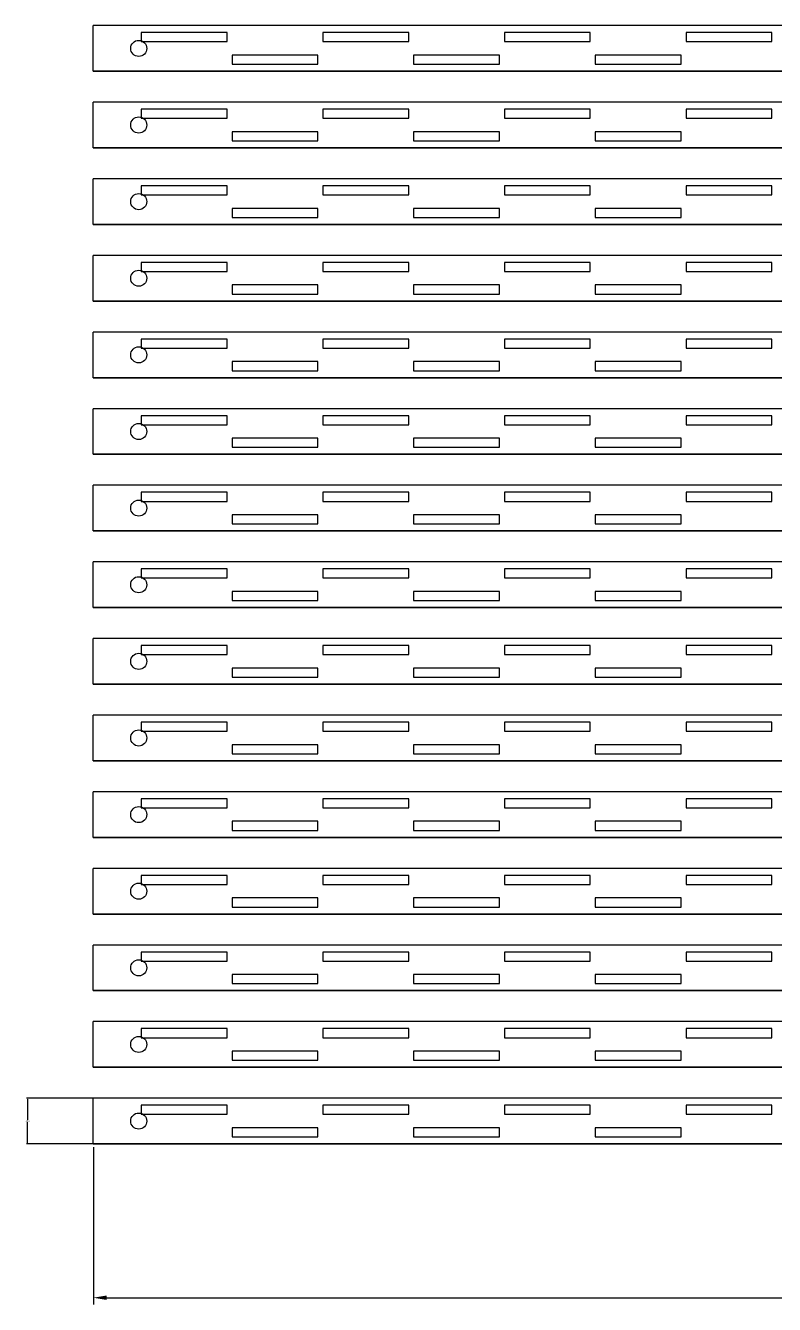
# Model space of a CAD drawing. Header units: millimetres. Extents: x 2508 to 3079, y 1225 to 1463.
# Drawn here: x 2508.2 to 2647.7, y 1224.8 to 1463.1 of the extents above; entities that cross this region are included whole.
import ezdxf

# ---------------------------------------------------------------- set-up
doc = ezdxf.new("R2010")
doc.units = ezdxf.units.MM
doc.styles.get("Standard").update_dxf_attribs({"font": 'arial.ttf'})
doc.dimstyles.new('ISO-25', dxfattribs={"dimtxt": 2.5, "dimasz": 2.5, "dimexe": 1.25, "dimexo": 0.625, "dimtad": 1, "dimtxsty": 'Standard', "dimcen": 2.5, "dimadec": 0, "dimazin": 0, "dimtfac": 1, "dimtmove": 0, "dimatfit": 3, "dimfxl": 1, "dimarcsym": 0})
doc.dimstyles.get("Standard").update_dxf_attribs({"dimtxt": 0.18, "dimasz": 0.18, "dimexe": 0.18, "dimexo": 0.0625, "dimgap": 0.09, "dimtad": 0, "dimtih": 1, "dimtoh": 1, "dimdec": 4, "dimzin": 0, "dimdsep": 46, "dimtxsty": 'Standard', "dimcen": 0.09, "dimadec": 0, "dimazin": 0, "dimtfac": 1, "dimtdec": 4, "dimtofl": 0, "dimtmove": 0, "dimatfit": 3, "dimfxl": 1, "dimtolj": 1, "dimtzin": 0, "dimarcsym": 0})

# ---------------------------------------------------------------- blocks, each defined once
blk = doc.blocks.new('*D1')
at = {"color": 0, "lineweight": -2, "transparency": 16777216}
for p, q in [((2520.85, 1254.11), (2520.85, 1224.82)), ((3079.04, 1254.11), (3079.04, 1224.82)), ((2523.35, 1226.07), (3076.54, 1226.07))]:
    blk.add_line(p, q, dxfattribs=at)
at = {"color": 0, "transparency": 16777216}
for points in [[(2523.35, 1226.49), (2523.35, 1225.66), (2520.85, 1226.07)], [(3076.54, 1226.49), (3076.54, 1225.66), (3079.04, 1226.07)]]:
    blk.add_solid(points, dxfattribs=at)
at = {"layer": 'Defpoints', "color": 0, "transparency": 16777216}
for p in [(2520.85, 1254.73, -3.5), (3079.04, 1254.73, -3.5), (3079.04, 1226.07)]:
    blk.add_point(p, dxfattribs=at)
at = {"color": 0, "transparency": 16777216, "insert": (2799.95, 1228.2), "char_height": 2.5, "attachment_point": 5}
blk.add_mtext('558,2', dxfattribs=at)
blk = doc.blocks.new('*D2')
at = {"color": 0, "lineweight": -2, "transparency": 16777216}
for p, q in [((2520.79, 1263.23), (2508.42, 1263.23)), ((2508.6, 1263.05), (2508.6, 1259.17)), ((2508.6, 1254.91), (2508.6, 1258.8)), ((2520.79, 1254.73), (2508.42, 1254.73))]:
    blk.add_line(p, q, dxfattribs=at)
at = {"color": 0, "transparency": 16777216}
for points in [[(2508.57, 1263.05), (2508.63, 1263.05), (2508.6, 1263.23)], [(2508.57, 1254.91), (2508.63, 1254.91), (2508.6, 1254.73)]]:
    blk.add_solid(points, dxfattribs=at)
at = {"layer": 'Defpoints', "color": 0, "transparency": 16777216}
for p in [(2520.85, 1263.23), (2508.6, 1254.73), (2520.85, 1254.73)]:
    blk.add_point(p, dxfattribs=at)
at = {"color": 0, "transparency": 16777216, "insert": (2508.6, 1258.98), "char_height": 0.18, "attachment_point": 5}
blk.add_mtext('\\A1;8.5000', dxfattribs=at)

msp = doc.modelspace()

# ---------------------------------------------------------------- linework, layer by layer
for p, q in [((3079.04422, 1463.08455), (2520.84922, 1463.08455)), ((2520.84922, 1454.58455, -3.5), (2520.84922, 1463.08455, -3.5)), ((2520.84922, 1463.08455), (2520.84922, 1463.08455, -3.5)), ((2520.84922, 1454.58455), (2520.84922, 1463.08455)), ((2520.84922, 1463.08455), (2520.84922, 1463.08455, -3.5)), ((2545.76922, 1461.78055), (2529.76922, 1461.78055)), ((2529.76922, 1461.78055), (2529.76922, 1460.08855)), ((2545.76922, 1460.08855), (2545.76922, 1461.78055)), ((2579.60922, 1461.78055), (2563.60922, 1461.78055)), ((2563.60922, 1461.78055), (2563.60922, 1460.08855)), ((2579.60922, 1460.08855), (2579.60922, 1461.78055)), ((2613.44922, 1461.78055), (2597.44922, 1461.78055)), ((2597.44922, 1461.78055), (2597.44922, 1460.08855)), ((2613.44922, 1460.08855), (2613.44922, 1461.78055)), ((2647.28922, 1461.78055), (2631.28922, 1461.78055)), ((2631.28922, 1461.78055), (2631.28922, 1460.08855)), ((2647.28922, 1460.08855), (2647.28922, 1461.78055)), ((2529.76922, 1460.08855), (2545.76922, 1460.08855)), ((2563.60922, 1460.08855), (2579.60922, 1460.08855)), ((2597.44922, 1460.08855), (2613.44922, 1460.08855)), ((2631.28922, 1460.08855), (2647.28922, 1460.08855)), ((2562.68922, 1457.58055), (2546.68922, 1457.58055)), ((2546.68922, 1457.58055), (2546.68922, 1455.88855)), ((2546.68922, 1455.88855), (2562.68922, 1455.88855)), ((2562.68922, 1455.88855), (2562.68922, 1457.58055)), ((2596.52922, 1457.58055), (2580.52922, 1457.58055)), ((2580.52922, 1457.58055), (2580.52922, 1455.88855)), ((2580.52922, 1455.88855), (2596.52922, 1455.88855)), ((2596.52922, 1455.88855), (2596.52922, 1457.58055)), ((2630.36922, 1457.58055), (2614.36922, 1457.58055)), ((2614.36922, 1457.58055), (2614.36922, 1455.88855)), ((2614.36922, 1455.88855), (2630.36922, 1455.88855)), ((2630.36922, 1455.88855), (2630.36922, 1457.58055)), ((2520.84922, 1454.58455), (3079.04422, 1454.58455)), ((3079.04422, 1454.58455, -3.5), (2520.84922, 1454.58455, -3.5)), ((2520.84922, 1454.58455), (2520.84922, 1454.58455, -3.5)), ((2520.84922, 1454.58455), (2520.84922, 1454.58455, -3.5)), ((3079.04422, 1448.80955), (2520.84922, 1448.80955)), ((2520.84922, 1440.30955, -3.5), (2520.84922, 1448.80955, -3.5)), ((2520.84922, 1448.80955), (2520.84922, 1448.80955, -3.5)), ((2520.84922, 1440.30955), (2520.84922, 1448.80955)), ((2520.84922, 1448.80955), (2520.84922, 1448.80955, -3.5)), ((2545.76922, 1447.50555), (2529.76922, 1447.50555)), ((2529.76922, 1447.50555), (2529.76922, 1445.81355)), ((2545.76922, 1445.81355), (2545.76922, 1447.50555)), ((2579.60922, 1447.50555), (2563.60922, 1447.50555)), ((2563.60922, 1447.50555), (2563.60922, 1445.81355)), ((2579.60922, 1445.81355), (2579.60922, 1447.50555)), ((2613.44922, 1447.50555), (2597.44922, 1447.50555)), ((2597.44922, 1447.50555), (2597.44922, 1445.81355)), ((2613.44922, 1445.81355), (2613.44922, 1447.50555)), ((2647.28922, 1447.50555), (2631.28922, 1447.50555)), ((2631.28922, 1447.50555), (2631.28922, 1445.81355)), ((2647.28922, 1445.81355), (2647.28922, 1447.50555)), ((2529.76922, 1445.81355), (2545.76922, 1445.81355)), ((2563.60922, 1445.81355), (2579.60922, 1445.81355)), ((2597.44922, 1445.81355), (2613.44922, 1445.81355)), ((2631.28922, 1445.81355), (2647.28922, 1445.81355)), ((2562.68922, 1443.30555), (2546.68922, 1443.30555)), ((2546.68922, 1443.30555), (2546.68922, 1441.61355)), ((2546.68922, 1441.61355), (2562.68922, 1441.61355)), ((2562.68922, 1441.61355), (2562.68922, 1443.30555)), ((2596.52922, 1443.30555), (2580.52922, 1443.30555)), ((2580.52922, 1443.30555), (2580.52922, 1441.61355)), ((2580.52922, 1441.61355), (2596.52922, 1441.61355)), ((2596.52922, 1441.61355), (2596.52922, 1443.30555)), ((2630.36922, 1443.30555), (2614.36922, 1443.30555)), ((2614.36922, 1443.30555), (2614.36922, 1441.61355)), ((2614.36922, 1441.61355), (2630.36922, 1441.61355)), ((2630.36922, 1441.61355), (2630.36922, 1443.30555)), ((2520.84922, 1440.30955), (3079.04422, 1440.30955)), ((3079.04422, 1440.30955, -3.5), (2520.84922, 1440.30955, -3.5)), ((2520.84922, 1440.30955), (2520.84922, 1440.30955, -3.5)), ((2520.84922, 1440.30955), (2520.84922, 1440.30955, -3.5)), ((3079.04422, 1434.53455), (2520.84922, 1434.53455)), ((2520.84922, 1426.03455, -3.5), (2520.84922, 1434.53455, -3.5)), ((2520.84922, 1426.03455), (2520.84922, 1434.53455)), ((2520.84922, 1434.53455), (2520.84922, 1434.53455, -3.5)), ((2545.76922, 1433.23055), (2529.76922, 1433.23055)), ((2529.76922, 1433.23055), (2529.76922, 1431.53855)), ((2545.76922, 1431.53855), (2545.76922, 1433.23055)), ((2579.60922, 1433.23055), (2563.60922, 1433.23055)), ((2563.60922, 1433.23055), (2563.60922, 1431.53855)), ((2579.60922, 1431.53855), (2579.60922, 1433.23055)), ((2613.44922, 1433.23055), (2597.44922, 1433.23055)), ((2597.44922, 1433.23055), (2597.44922, 1431.53855)), ((2613.44922, 1431.53855), (2613.44922, 1433.23055)), ((2647.28922, 1433.23055), (2631.28922, 1433.23055)), ((2631.28922, 1433.23055), (2631.28922, 1431.53855)), ((2647.28922, 1431.53855), (2647.28922, 1433.23055)), ((2529.76922, 1431.53855), (2545.76922, 1431.53855)), ((2563.60922, 1431.53855), (2579.60922, 1431.53855)), ((2597.44922, 1431.53855), (2613.44922, 1431.53855)), ((2631.28922, 1431.53855), (2647.28922, 1431.53855)), ((2562.68922, 1429.03055), (2546.68922, 1429.03055)), ((2546.68922, 1429.03055), (2546.68922, 1427.33855)), ((2546.68922, 1427.33855), (2562.68922, 1427.33855)), ((2562.68922, 1427.33855), (2562.68922, 1429.03055)), ((2596.52922, 1429.03055), (2580.52922, 1429.03055)), ((2580.52922, 1429.03055), (2580.52922, 1427.33855)), ((2580.52922, 1427.33855), (2596.52922, 1427.33855)), ((2596.52922, 1427.33855), (2596.52922, 1429.03055)), ((2630.36922, 1429.03055), (2614.36922, 1429.03055)), ((2614.36922, 1429.03055), (2614.36922, 1427.33855)), ((2614.36922, 1427.33855), (2630.36922, 1427.33855)), ((2630.36922, 1427.33855), (2630.36922, 1429.03055)), ((2520.84922, 1426.03455), (3079.04422, 1426.03455)), ((3079.04422, 1426.03455, -3.5), (2520.84922, 1426.03455, -3.5)), ((2520.84922, 1426.03455), (2520.84922, 1426.03455, -3.5)), ((3079.04422, 1420.25955), (2520.84922, 1420.25955)), ((2520.84922, 1411.75955, -3.5), (2520.84922, 1420.25955, -3.5)), ((2520.84922, 1411.75955), (2520.84922, 1420.25955)), ((2520.84922, 1420.25955), (2520.84922, 1420.25955, -3.5)), ((2545.76922, 1418.95555), (2529.76922, 1418.95555)), ((2529.76922, 1418.95555), (2529.76922, 1417.26355)), ((2545.76922, 1417.26355), (2545.76922, 1418.95555)), ((2579.60922, 1418.95555), (2563.60922, 1418.95555)), ((2563.60922, 1418.95555), (2563.60922, 1417.26355)), ((2579.60922, 1417.26355), (2579.60922, 1418.95555)), ((2613.44922, 1418.95555), (2597.44922, 1418.95555)), ((2597.44922, 1418.95555), (2597.44922, 1417.26355)), ((2613.44922, 1417.26355), (2613.44922, 1418.95555)), ((2647.28922, 1418.95555), (2631.28922, 1418.95555)), ((2631.28922, 1418.95555), (2631.28922, 1417.26355)), ((2647.28922, 1417.26355), (2647.28922, 1418.95555)), ((2529.76922, 1417.26355), (2545.76922, 1417.26355)), ((2563.60922, 1417.26355), (2579.60922, 1417.26355)), ((2597.44922, 1417.26355), (2613.44922, 1417.26355)), ((2631.28922, 1417.26355), (2647.28922, 1417.26355)), ((2562.68922, 1414.75555), (2546.68922, 1414.75555)), ((2546.68922, 1414.75555), (2546.68922, 1413.06355)), ((2546.68922, 1413.06355), (2562.68922, 1413.06355)), ((2562.68922, 1413.06355), (2562.68922, 1414.75555)), ((2596.52922, 1414.75555), (2580.52922, 1414.75555)), ((2580.52922, 1414.75555), (2580.52922, 1413.06355)), ((2580.52922, 1413.06355), (2596.52922, 1413.06355)), ((2596.52922, 1413.06355), (2596.52922, 1414.75555)), ((2630.36922, 1414.75555), (2614.36922, 1414.75555)), ((2614.36922, 1414.75555), (2614.36922, 1413.06355)), ((2614.36922, 1413.06355), (2630.36922, 1413.06355)), ((2630.36922, 1413.06355), (2630.36922, 1414.75555)), ((2520.84922, 1411.75955), (3079.04422, 1411.75955)), ((3079.04422, 1411.75955, -3.5), (2520.84922, 1411.75955, -3.5)), ((2520.84922, 1411.75955), (2520.84922, 1411.75955, -3.5)), ((3079.04422, 1405.98455), (2520.84922, 1405.98455)), ((2520.84922, 1397.48455, -3.5), (2520.84922, 1405.98455, -3.5)), ((2520.84922, 1397.48455), (2520.84922, 1405.98455)), ((2520.84922, 1405.98455), (2520.84922, 1405.98455, -3.5)), ((2545.76922, 1404.68055), (2529.76922, 1404.68055)), ((2529.76922, 1404.68055), (2529.76922, 1402.98855)), ((2545.76922, 1402.98855), (2545.76922, 1404.68055)), ((2579.60922, 1404.68055), (2563.60922, 1404.68055)), ((2563.60922, 1404.68055), (2563.60922, 1402.98855)), ((2579.60922, 1402.98855), (2579.60922, 1404.68055)), ((2613.44922, 1404.68055), (2597.44922, 1404.68055)), ((2597.44922, 1404.68055), (2597.44922, 1402.98855)), ((2613.44922, 1402.98855), (2613.44922, 1404.68055)), ((2647.28922, 1404.68055), (2631.28922, 1404.68055)), ((2631.28922, 1404.68055), (2631.28922, 1402.98855)), ((2647.28922, 1402.98855), (2647.28922, 1404.68055)), ((2529.76922, 1402.98855), (2545.76922, 1402.98855)), ((2563.60922, 1402.98855), (2579.60922, 1402.98855)), ((2597.44922, 1402.98855), (2613.44922, 1402.98855)), ((2631.28922, 1402.98855), (2647.28922, 1402.98855)), ((2562.68922, 1400.48055), (2546.68922, 1400.48055)), ((2546.68922, 1400.48055), (2546.68922, 1398.78855)), ((2546.68922, 1398.78855), (2562.68922, 1398.78855)), ((2562.68922, 1398.78855), (2562.68922, 1400.48055)), ((2596.52922, 1400.48055), (2580.52922, 1400.48055)), ((2580.52922, 1400.48055), (2580.52922, 1398.78855)), ((2580.52922, 1398.78855), (2596.52922, 1398.78855)), ((2596.52922, 1398.78855), (2596.52922, 1400.48055)), ((2630.36922, 1400.48055), (2614.36922, 1400.48055)), ((2614.36922, 1400.48055), (2614.36922, 1398.78855)), ((2614.36922, 1398.78855), (2630.36922, 1398.78855)), ((2630.36922, 1398.78855), (2630.36922, 1400.48055)), ((2520.84922, 1397.48455), (3079.04422, 1397.48455)), ((3079.04422, 1397.48455, -3.5), (2520.84922, 1397.48455, -3.5)), ((2520.84922, 1397.48455), (2520.84922, 1397.48455, -3.5)), ((3079.04422, 1391.70955), (2520.84922, 1391.70955)), ((2520.84922, 1383.20955, -3.5), (2520.84922, 1391.70955, -3.5)), ((2520.84922, 1383.20955), (2520.84922, 1391.70955)), ((2520.84922, 1391.70955), (2520.84922, 1391.70955, -3.5)), ((2545.76922, 1390.40555), (2529.76922, 1390.40555)), ((2529.76922, 1390.40555), (2529.76922, 1388.71355)), ((2545.76922, 1388.71355), (2545.76922, 1390.40555)), ((2579.60922, 1390.40555), (2563.60922, 1390.40555)), ((2563.60922, 1390.40555), (2563.60922, 1388.71355)), ((2579.60922, 1388.71355), (2579.60922, 1390.40555)), ((2613.44922, 1390.40555), (2597.44922, 1390.40555)), ((2597.44922, 1390.40555), (2597.44922, 1388.71355)), ((2613.44922, 1388.71355), (2613.44922, 1390.40555)), ((2647.28922, 1390.40555), (2631.28922, 1390.40555)), ((2631.28922, 1390.40555), (2631.28922, 1388.71355)), ((2647.28922, 1388.71355), (2647.28922, 1390.40555)), ((2529.76922, 1388.71355), (2545.76922, 1388.71355)), ((2563.60922, 1388.71355), (2579.60922, 1388.71355)), ((2597.44922, 1388.71355), (2613.44922, 1388.71355)), ((2631.28922, 1388.71355), (2647.28922, 1388.71355)), ((2562.68922, 1386.20555), (2546.68922, 1386.20555)), ((2546.68922, 1386.20555), (2546.68922, 1384.51355)), ((2546.68922, 1384.51355), (2562.68922, 1384.51355)), ((2562.68922, 1384.51355), (2562.68922, 1386.20555)), ((2596.52922, 1386.20555), (2580.52922, 1386.20555)), ((2580.52922, 1386.20555), (2580.52922, 1384.51355)), ((2580.52922, 1384.51355), (2596.52922, 1384.51355)), ((2596.52922, 1384.51355), (2596.52922, 1386.20555)), ((2630.36922, 1386.20555), (2614.36922, 1386.20555)), ((2614.36922, 1386.20555), (2614.36922, 1384.51355)), ((2614.36922, 1384.51355), (2630.36922, 1384.51355)), ((2630.36922, 1384.51355), (2630.36922, 1386.20555)), ((2520.84922, 1383.20955), (3079.04422, 1383.20955)), ((3079.04422, 1383.20955, -3.5), (2520.84922, 1383.20955, -3.5)), ((2520.84922, 1383.20955), (2520.84922, 1383.20955, -3.5)), ((3079.04422, 1377.43455), (2520.84922, 1377.43455)), ((2520.84922, 1368.93455, -3.5), (2520.84922, 1377.43455, -3.5)), ((2520.84922, 1368.93455), (2520.84922, 1377.43455)), ((2520.84922, 1377.43455), (2520.84922, 1377.43455, -3.5)), ((2545.76922, 1376.13055), (2529.76922, 1376.13055)), ((2529.76922, 1376.13055), (2529.76922, 1374.43855)), ((2545.76922, 1374.43855), (2545.76922, 1376.13055)), ((2579.60922, 1376.13055), (2563.60922, 1376.13055)), ((2563.60922, 1376.13055), (2563.60922, 1374.43855)), ((2579.60922, 1374.43855), (2579.60922, 1376.13055)), ((2613.44922, 1376.13055), (2597.44922, 1376.13055)), ((2597.44922, 1376.13055), (2597.44922, 1374.43855)), ((2613.44922, 1374.43855), (2613.44922, 1376.13055)), ((2647.28922, 1376.13055), (2631.28922, 1376.13055)), ((2631.28922, 1376.13055), (2631.28922, 1374.43855)), ((2647.28922, 1374.43855), (2647.28922, 1376.13055)), ((2529.76922, 1374.43855), (2545.76922, 1374.43855)), ((2563.60922, 1374.43855), (2579.60922, 1374.43855)), ((2597.44922, 1374.43855), (2613.44922, 1374.43855)), ((2631.28922, 1374.43855), (2647.28922, 1374.43855)), ((2562.68922, 1371.93055), (2546.68922, 1371.93055)), ((2546.68922, 1371.93055), (2546.68922, 1370.23855)), ((2546.68922, 1370.23855), (2562.68922, 1370.23855)), ((2562.68922, 1370.23855), (2562.68922, 1371.93055)), ((2596.52922, 1371.93055), (2580.52922, 1371.93055)), ((2580.52922, 1371.93055), (2580.52922, 1370.23855)), ((2580.52922, 1370.23855), (2596.52922, 1370.23855)), ((2596.52922, 1370.23855), (2596.52922, 1371.93055)), ((2630.36922, 1371.93055), (2614.36922, 1371.93055)), ((2614.36922, 1371.93055), (2614.36922, 1370.23855)), ((2614.36922, 1370.23855), (2630.36922, 1370.23855)), ((2630.36922, 1370.23855), (2630.36922, 1371.93055)), ((2520.84922, 1368.93455), (3079.04422, 1368.93455)), ((3079.04422, 1368.93455, -3.5), (2520.84922, 1368.93455, -3.5)), ((2520.84922, 1368.93455), (2520.84922, 1368.93455, -3.5)), ((3079.04422, 1363.15955), (2520.84922, 1363.15955)), ((2520.84922, 1354.65955, -3.5), (2520.84922, 1363.15955, -3.5)), ((2520.84922, 1354.65955), (2520.84922, 1363.15955)), ((2520.84922, 1363.15955), (2520.84922, 1363.15955, -3.5)), ((2545.76922, 1361.85555), (2529.76922, 1361.85555)), ((2529.76922, 1361.85555), (2529.76922, 1360.16355)), ((2545.76922, 1360.16355), (2545.76922, 1361.85555)), ((2579.60922, 1361.85555), (2563.60922, 1361.85555)), ((2563.60922, 1361.85555), (2563.60922, 1360.16355)), ((2579.60922, 1360.16355), (2579.60922, 1361.85555)), ((2613.44922, 1361.85555), (2597.44922, 1361.85555)), ((2597.44922, 1361.85555), (2597.44922, 1360.16355)), ((2613.44922, 1360.16355), (2613.44922, 1361.85555)), ((2647.28922, 1361.85555), (2631.28922, 1361.85555)), ((2631.28922, 1361.85555), (2631.28922, 1360.16355)), ((2647.28922, 1360.16355), (2647.28922, 1361.85555)), ((2529.76922, 1360.16355), (2545.76922, 1360.16355)), ((2563.60922, 1360.16355), (2579.60922, 1360.16355)), ((2597.44922, 1360.16355), (2613.44922, 1360.16355)), ((2631.28922, 1360.16355), (2647.28922, 1360.16355)), ((2562.68922, 1357.65555), (2546.68922, 1357.65555)), ((2546.68922, 1357.65555), (2546.68922, 1355.96355)), ((2546.68922, 1355.96355), (2562.68922, 1355.96355)), ((2562.68922, 1355.96355), (2562.68922, 1357.65555)), ((2596.52922, 1357.65555), (2580.52922, 1357.65555)), ((2580.52922, 1357.65555), (2580.52922, 1355.96355)), ((2580.52922, 1355.96355), (2596.52922, 1355.96355)), ((2596.52922, 1355.96355), (2596.52922, 1357.65555)), ((2630.36922, 1357.65555), (2614.36922, 1357.65555)), ((2614.36922, 1357.65555), (2614.36922, 1355.96355)), ((2614.36922, 1355.96355), (2630.36922, 1355.96355)), ((2630.36922, 1355.96355), (2630.36922, 1357.65555)), ((2520.84922, 1354.65955), (3079.04422, 1354.65955)), ((3079.04422, 1354.65955, -3.5), (2520.84922, 1354.65955, -3.5)), ((2520.84922, 1354.65955), (2520.84922, 1354.65955, -3.5)), ((3079.04422, 1348.88455), (2520.84922, 1348.88455)), ((2520.84922, 1340.38455, -3.5), (2520.84922, 1348.88455, -3.5)), ((2520.84922, 1340.38455), (2520.84922, 1348.88455)), ((2520.84922, 1348.88455), (2520.84922, 1348.88455, -3.5)), ((2545.76922, 1347.58055), (2529.76922, 1347.58055)), ((2529.76922, 1347.58055), (2529.76922, 1345.88855)), ((2545.76922, 1345.88855), (2545.76922, 1347.58055)), ((2579.60922, 1347.58055), (2563.60922, 1347.58055)), ((2563.60922, 1347.58055), (2563.60922, 1345.88855)), ((2579.60922, 1345.88855), (2579.60922, 1347.58055)), ((2613.44922, 1347.58055), (2597.44922, 1347.58055)), ((2597.44922, 1347.58055), (2597.44922, 1345.88855)), ((2613.44922, 1345.88855), (2613.44922, 1347.58055)), ((2647.28922, 1347.58055), (2631.28922, 1347.58055)), ((2631.28922, 1347.58055), (2631.28922, 1345.88855)), ((2647.28922, 1345.88855), (2647.28922, 1347.58055)), ((2529.76922, 1345.88855), (2545.76922, 1345.88855)), ((2563.60922, 1345.88855), (2579.60922, 1345.88855)), ((2597.44922, 1345.88855), (2613.44922, 1345.88855)), ((2631.28922, 1345.88855), (2647.28922, 1345.88855)), ((2562.68922, 1343.38055), (2546.68922, 1343.38055)), ((2546.68922, 1343.38055), (2546.68922, 1341.68855)), ((2546.68922, 1341.68855), (2562.68922, 1341.68855)), ((2562.68922, 1341.68855), (2562.68922, 1343.38055)), ((2596.52922, 1343.38055), (2580.52922, 1343.38055)), ((2580.52922, 1343.38055), (2580.52922, 1341.68855)), ((2580.52922, 1341.68855), (2596.52922, 1341.68855)), ((2596.52922, 1341.68855), (2596.52922, 1343.38055)), ((2630.36922, 1343.38055), (2614.36922, 1343.38055)), ((2614.36922, 1343.38055), (2614.36922, 1341.68855)), ((2614.36922, 1341.68855), (2630.36922, 1341.68855)), ((2630.36922, 1341.68855), (2630.36922, 1343.38055)), ((2520.84922, 1340.38455), (3079.04422, 1340.38455)), ((3079.04422, 1340.38455, -3.5), (2520.84922, 1340.38455, -3.5)), ((2520.84922, 1340.38455), (2520.84922, 1340.38455, -3.5)), ((3079.04422, 1334.60955), (2520.84922, 1334.60955)), ((2520.84922, 1326.10955, -3.5), (2520.84922, 1334.60955, -3.5)), ((2520.84922, 1326.10955), (2520.84922, 1334.60955)), ((2520.84922, 1334.60955), (2520.84922, 1334.60955, -3.5)), ((2545.76922, 1333.30555), (2529.76922, 1333.30555)), ((2529.76922, 1333.30555), (2529.76922, 1331.61355)), ((2545.76922, 1331.61355), (2545.76922, 1333.30555)), ((2579.60922, 1333.30555), (2563.60922, 1333.30555)), ((2563.60922, 1333.30555), (2563.60922, 1331.61355)), ((2579.60922, 1331.61355), (2579.60922, 1333.30555)), ((2613.44922, 1333.30555), (2597.44922, 1333.30555)), ((2597.44922, 1333.30555), (2597.44922, 1331.61355)), ((2613.44922, 1331.61355), (2613.44922, 1333.30555)), ((2647.28922, 1333.30555), (2631.28922, 1333.30555)), ((2631.28922, 1333.30555), (2631.28922, 1331.61355)), ((2647.28922, 1331.61355), (2647.28922, 1333.30555)), ((2529.76922, 1331.61355), (2545.76922, 1331.61355)), ((2563.60922, 1331.61355), (2579.60922, 1331.61355)), ((2597.44922, 1331.61355), (2613.44922, 1331.61355)), ((2631.28922, 1331.61355), (2647.28922, 1331.61355)), ((2562.68922, 1329.10555), (2546.68922, 1329.10555)), ((2546.68922, 1329.10555), (2546.68922, 1327.41355)), ((2546.68922, 1327.41355), (2562.68922, 1327.41355)), ((2562.68922, 1327.41355), (2562.68922, 1329.10555)), ((2596.52922, 1329.10555), (2580.52922, 1329.10555)), ((2580.52922, 1329.10555), (2580.52922, 1327.41355)), ((2580.52922, 1327.41355), (2596.52922, 1327.41355)), ((2596.52922, 1327.41355), (2596.52922, 1329.10555)), ((2630.36922, 1329.10555), (2614.36922, 1329.10555)), ((2614.36922, 1329.10555), (2614.36922, 1327.41355)), ((2614.36922, 1327.41355), (2630.36922, 1327.41355)), ((2630.36922, 1327.41355), (2630.36922, 1329.10555)), ((2520.84922, 1326.10955), (3079.04422, 1326.10955)), ((3079.04422, 1326.10955, -3.5), (2520.84922, 1326.10955, -3.5)), ((2520.84922, 1326.10955), (2520.84922, 1326.10955, -3.5)), ((3079.04422, 1320.33455), (2520.84922, 1320.33455)), ((2520.84922, 1311.83455, -3.5), (2520.84922, 1320.33455, -3.5)), ((2520.84922, 1311.83455), (2520.84922, 1320.33455)), ((2520.84922, 1320.33455), (2520.84922, 1320.33455, -3.5)), ((2545.76922, 1319.03055), (2529.76922, 1319.03055)), ((2529.76922, 1319.03055), (2529.76922, 1317.33855)), ((2545.76922, 1317.33855), (2545.76922, 1319.03055)), ((2579.60922, 1319.03055), (2563.60922, 1319.03055)), ((2563.60922, 1319.03055), (2563.60922, 1317.33855)), ((2579.60922, 1317.33855), (2579.60922, 1319.03055)), ((2613.44922, 1319.03055), (2597.44922, 1319.03055)), ((2597.44922, 1319.03055), (2597.44922, 1317.33855)), ((2613.44922, 1317.33855), (2613.44922, 1319.03055)), ((2647.28922, 1319.03055), (2631.28922, 1319.03055)), ((2631.28922, 1319.03055), (2631.28922, 1317.33855)), ((2647.28922, 1317.33855), (2647.28922, 1319.03055)), ((2529.76922, 1317.33855), (2545.76922, 1317.33855)), ((2563.60922, 1317.33855), (2579.60922, 1317.33855)), ((2597.44922, 1317.33855), (2613.44922, 1317.33855)), ((2631.28922, 1317.33855), (2647.28922, 1317.33855)), ((2562.68922, 1314.83055), (2546.68922, 1314.83055)), ((2546.68922, 1314.83055), (2546.68922, 1313.13855)), ((2546.68922, 1313.13855), (2562.68922, 1313.13855)), ((2562.68922, 1313.13855), (2562.68922, 1314.83055)), ((2596.52922, 1314.83055), (2580.52922, 1314.83055)), ((2580.52922, 1314.83055), (2580.52922, 1313.13855)), ((2580.52922, 1313.13855), (2596.52922, 1313.13855)), ((2596.52922, 1313.13855), (2596.52922, 1314.83055)), ((2630.36922, 1314.83055), (2614.36922, 1314.83055)), ((2614.36922, 1314.83055), (2614.36922, 1313.13855)), ((2614.36922, 1313.13855), (2630.36922, 1313.13855)), ((2630.36922, 1313.13855), (2630.36922, 1314.83055)), ((2520.84922, 1311.83455), (3079.04422, 1311.83455)), ((3079.04422, 1311.83455, -3.5), (2520.84922, 1311.83455, -3.5)), ((2520.84922, 1311.83455), (2520.84922, 1311.83455, -3.5)), ((3079.04422, 1306.05955), (2520.84922, 1306.05955)), ((2520.84922, 1297.55955, -3.5), (2520.84922, 1306.05955, -3.5)), ((2520.84922, 1297.55955), (2520.84922, 1306.05955)), ((2520.84922, 1306.05955), (2520.84922, 1306.05955, -3.5)), ((2545.76922, 1304.75555), (2529.76922, 1304.75555)), ((2529.76922, 1304.75555), (2529.76922, 1303.06355)), ((2545.76922, 1303.06355), (2545.76922, 1304.75555)), ((2579.60922, 1304.75555), (2563.60922, 1304.75555)), ((2563.60922, 1304.75555), (2563.60922, 1303.06355)), ((2579.60922, 1303.06355), (2579.60922, 1304.75555)), ((2613.44922, 1304.75555), (2597.44922, 1304.75555)), ((2597.44922, 1304.75555), (2597.44922, 1303.06355)), ((2613.44922, 1303.06355), (2613.44922, 1304.75555)), ((2647.28922, 1304.75555), (2631.28922, 1304.75555)), ((2631.28922, 1304.75555), (2631.28922, 1303.06355)), ((2647.28922, 1303.06355), (2647.28922, 1304.75555)), ((2529.76922, 1303.06355), (2545.76922, 1303.06355)), ((2563.60922, 1303.06355), (2579.60922, 1303.06355)), ((2597.44922, 1303.06355), (2613.44922, 1303.06355)), ((2631.28922, 1303.06355), (2647.28922, 1303.06355)), ((2562.68922, 1300.55555), (2546.68922, 1300.55555)), ((2546.68922, 1300.55555), (2546.68922, 1298.86355)), ((2546.68922, 1298.86355), (2562.68922, 1298.86355)), ((2562.68922, 1298.86355), (2562.68922, 1300.55555)), ((2596.52922, 1300.55555), (2580.52922, 1300.55555)), ((2580.52922, 1300.55555), (2580.52922, 1298.86355)), ((2580.52922, 1298.86355), (2596.52922, 1298.86355)), ((2596.52922, 1298.86355), (2596.52922, 1300.55555)), ((2630.36922, 1300.55555), (2614.36922, 1300.55555)), ((2614.36922, 1300.55555), (2614.36922, 1298.86355)), ((2614.36922, 1298.86355), (2630.36922, 1298.86355)), ((2630.36922, 1298.86355), (2630.36922, 1300.55555)), ((2520.84922, 1297.55955), (3079.04422, 1297.55955)), ((3079.04422, 1297.55955, -3.5), (2520.84922, 1297.55955, -3.5)), ((2520.84922, 1297.55955), (2520.84922, 1297.55955, -3.5)), ((3079.04422, 1291.78455), (2520.84922, 1291.78455)), ((2520.84922, 1283.28455, -3.5), (2520.84922, 1291.78455, -3.5)), ((2520.84922, 1283.28455), (2520.84922, 1291.78455)), ((2520.84922, 1291.78455), (2520.84922, 1291.78455, -3.5)), ((2545.76922, 1290.48055), (2529.76922, 1290.48055)), ((2529.76922, 1290.48055), (2529.76922, 1288.78855)), ((2545.76922, 1288.78855), (2545.76922, 1290.48055)), ((2579.60922, 1290.48055), (2563.60922, 1290.48055)), ((2563.60922, 1290.48055), (2563.60922, 1288.78855)), ((2579.60922, 1288.78855), (2579.60922, 1290.48055)), ((2613.44922, 1290.48055), (2597.44922, 1290.48055)), ((2597.44922, 1290.48055), (2597.44922, 1288.78855)), ((2613.44922, 1288.78855), (2613.44922, 1290.48055)), ((2647.28922, 1290.48055), (2631.28922, 1290.48055)), ((2631.28922, 1290.48055), (2631.28922, 1288.78855)), ((2647.28922, 1288.78855), (2647.28922, 1290.48055)), ((2529.76922, 1288.78855), (2545.76922, 1288.78855)), ((2563.60922, 1288.78855), (2579.60922, 1288.78855)), ((2597.44922, 1288.78855), (2613.44922, 1288.78855)), ((2631.28922, 1288.78855), (2647.28922, 1288.78855)), ((2562.68922, 1286.28055), (2546.68922, 1286.28055)), ((2546.68922, 1286.28055), (2546.68922, 1284.58855)), ((2546.68922, 1284.58855), (2562.68922, 1284.58855)), ((2562.68922, 1284.58855), (2562.68922, 1286.28055)), ((2596.52922, 1286.28055), (2580.52922, 1286.28055)), ((2580.52922, 1286.28055), (2580.52922, 1284.58855)), ((2580.52922, 1284.58855), (2596.52922, 1284.58855)), ((2596.52922, 1284.58855), (2596.52922, 1286.28055)), ((2630.36922, 1286.28055), (2614.36922, 1286.28055)), ((2614.36922, 1286.28055), (2614.36922, 1284.58855)), ((2614.36922, 1284.58855), (2630.36922, 1284.58855)), ((2630.36922, 1284.58855), (2630.36922, 1286.28055)), ((2520.84922, 1283.28455), (3079.04422, 1283.28455)), ((3079.04422, 1283.28455, -3.5), (2520.84922, 1283.28455, -3.5)), ((2520.84922, 1283.28455), (2520.84922, 1283.28455, -3.5)), ((3079.04422, 1277.50955), (2520.84922, 1277.50955)), ((2520.84922, 1269.00955, -3.5), (2520.84922, 1277.50955, -3.5)), ((2520.84922, 1269.00955), (2520.84922, 1277.50955)), ((2520.84922, 1277.50955), (2520.84922, 1277.50955, -3.5)), ((2545.76922, 1276.20555), (2529.76922, 1276.20555)), ((2529.76922, 1276.20555), (2529.76922, 1274.51355)), ((2545.76922, 1274.51355), (2545.76922, 1276.20555)), ((2579.60922, 1276.20555), (2563.60922, 1276.20555)), ((2563.60922, 1276.20555), (2563.60922, 1274.51355)), ((2579.60922, 1274.51355), (2579.60922, 1276.20555)), ((2613.44922, 1276.20555), (2597.44922, 1276.20555)), ((2597.44922, 1276.20555), (2597.44922, 1274.51355)), ((2613.44922, 1274.51355), (2613.44922, 1276.20555)), ((2647.28922, 1276.20555), (2631.28922, 1276.20555)), ((2631.28922, 1276.20555), (2631.28922, 1274.51355)), ((2647.28922, 1274.51355), (2647.28922, 1276.20555)), ((2529.76922, 1274.51355), (2545.76922, 1274.51355)), ((2563.60922, 1274.51355), (2579.60922, 1274.51355)), ((2597.44922, 1274.51355), (2613.44922, 1274.51355)), ((2631.28922, 1274.51355), (2647.28922, 1274.51355)), ((2562.68922, 1272.00555), (2546.68922, 1272.00555)), ((2546.68922, 1272.00555), (2546.68922, 1270.31355)), ((2546.68922, 1270.31355), (2562.68922, 1270.31355)), ((2562.68922, 1270.31355), (2562.68922, 1272.00555)), ((2596.52922, 1272.00555), (2580.52922, 1272.00555)), ((2580.52922, 1272.00555), (2580.52922, 1270.31355)), ((2580.52922, 1270.31355), (2596.52922, 1270.31355)), ((2596.52922, 1270.31355), (2596.52922, 1272.00555)), ((2630.36922, 1272.00555), (2614.36922, 1272.00555)), ((2614.36922, 1272.00555), (2614.36922, 1270.31355)), ((2614.36922, 1270.31355), (2630.36922, 1270.31355)), ((2630.36922, 1270.31355), (2630.36922, 1272.00555)), ((2520.84922, 1269.00955), (3079.04422, 1269.00955)), ((3079.04422, 1269.00955, -3.5), (2520.84922, 1269.00955, -3.5)), ((2520.84922, 1269.00955), (2520.84922, 1269.00955, -3.5)), ((3079.04422, 1263.23455), (2520.84922, 1263.23455)), ((2520.84922, 1254.73455), (2520.84922, 1263.23455)), ((2520.84922, 1263.23455), (2520.84922, 1263.23455, -3.5)), ((2520.84922, 1254.73455, -3.5), (2520.84922, 1263.23455, -3.5)), ((2545.76922, 1261.93055), (2529.76922, 1261.93055)), ((2529.76922, 1261.93055), (2529.76922, 1260.23855)), ((2545.76922, 1260.23855), (2545.76922, 1261.93055)), ((2579.60922, 1261.93055), (2563.60922, 1261.93055)), ((2563.60922, 1261.93055), (2563.60922, 1260.23855)), ((2579.60922, 1260.23855), (2579.60922, 1261.93055)), ((2613.44922, 1261.93055), (2597.44922, 1261.93055)), ((2597.44922, 1261.93055), (2597.44922, 1260.23855)), ((2613.44922, 1260.23855), (2613.44922, 1261.93055)), ((2647.28922, 1261.93055), (2631.28922, 1261.93055)), ((2631.28922, 1261.93055), (2631.28922, 1260.23855)), ((2647.28922, 1260.23855), (2647.28922, 1261.93055)), ((2529.76922, 1260.23855), (2545.76922, 1260.23855)), ((2563.60922, 1260.23855), (2579.60922, 1260.23855)), ((2597.44922, 1260.23855), (2613.44922, 1260.23855)), ((2631.28922, 1260.23855), (2647.28922, 1260.23855)), ((2562.68922, 1257.73055), (2546.68922, 1257.73055)), ((2546.68922, 1257.73055), (2546.68922, 1256.03855)), ((2546.68922, 1256.03855), (2562.68922, 1256.03855)), ((2562.68922, 1256.03855), (2562.68922, 1257.73055)), ((2596.52922, 1257.73055), (2580.52922, 1257.73055)), ((2580.52922, 1257.73055), (2580.52922, 1256.03855)), ((2580.52922, 1256.03855), (2596.52922, 1256.03855)), ((2596.52922, 1256.03855), (2596.52922, 1257.73055)), ((2630.36922, 1257.73055), (2614.36922, 1257.73055)), ((2614.36922, 1257.73055), (2614.36922, 1256.03855)), ((2614.36922, 1256.03855), (2630.36922, 1256.03855)), ((2630.36922, 1256.03855), (2630.36922, 1257.73055)), ((2520.84922, 1254.73455), (3079.04422, 1254.73455)), ((2520.84922, 1254.73455), (2520.84922, 1254.73455, -3.5)), ((3079.04422, 1254.73455, -3.5), (2520.84922, 1254.73455, -3.5))]:
    msp.add_line(p, q)
for centre in [(2529.30922, 1458.83455, -3.5), (2529.30922, 1444.55955, -3.5), (2529.30922, 1430.28455, -3.5), (2529.30922, 1416.00955, -3.5), (2529.30922, 1401.73455, -3.5), (2529.30922, 1387.45955, -3.5), (2529.30922, 1373.18455, -3.5), (2529.30922, 1358.90955, -3.5), (2529.30922, 1344.63455, -3.5), (2529.30922, 1330.35955, -3.5), (2529.30922, 1316.08455, -3.5), (2529.30922, 1301.80955, -3.5), (2529.30922, 1287.53455, -3.5), (2529.30922, 1273.25955, -3.5), (2529.30922, 1258.98455, -3.5)]:
    msp.add_circle(centre, 1.5)

# ---------------------------------------------------------------- dimensions: what is measured, and where the dimension line sits
for p1, p2, distance, dimstyle, picture, middle in [((2520.84922, 1263.23455), (2520.84922, 1254.73455), -12.24886, 'Standard', '*D2', (2508.60036, 1258.98455)), ((2520.8492171748, 1254.7345536029, -3.5), (3079.0442171748, 1254.7345536029, -3.5), -28.6619257073, 'ISO-25', '*D1', (2799.9467171748, 1228.2000153445))]:
    dim = msp.add_aligned_dim(p1=p1, p2=p2, distance=distance, dimstyle=dimstyle)
    dim.commit()
    dim.dimension.update_dxf_attribs({"geometry": picture, "text_midpoint": middle})

doc.saveas('drawing.dxf')
